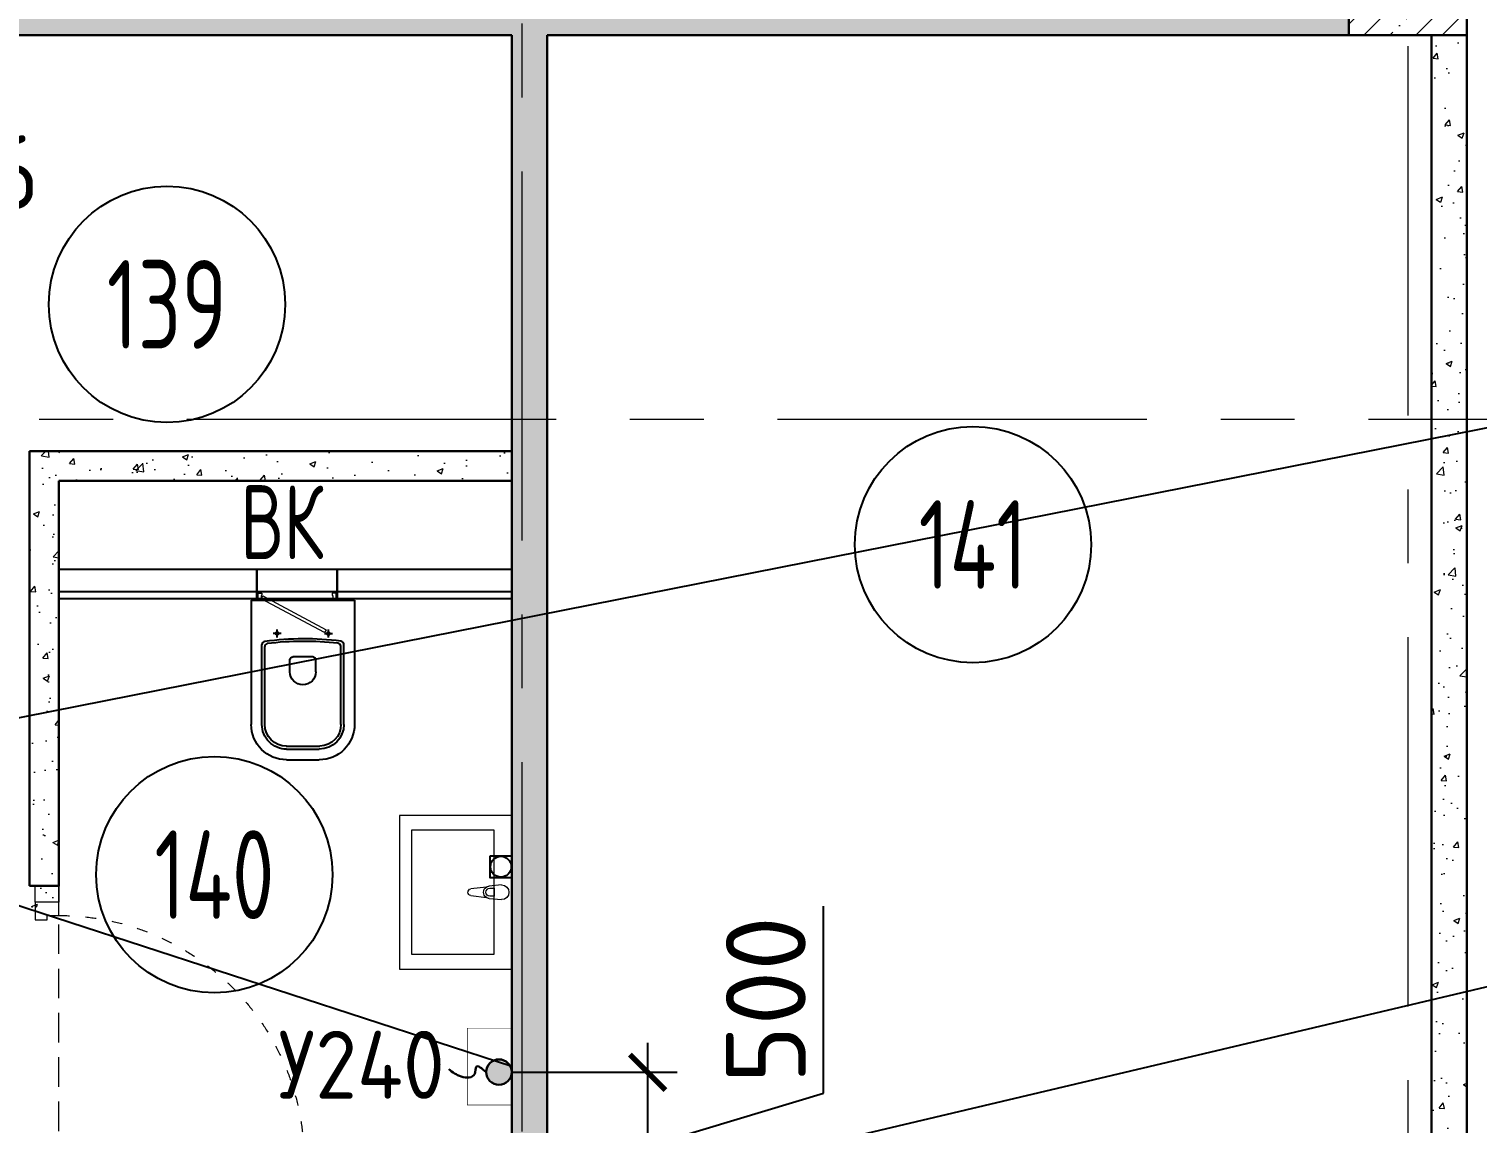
# Model space of a CAD drawing. Header units: millimetres. Extents: x -8417289 to 9420486, y 0 to 166066.
# Drawn here: x -204902 to -200000, y 96718 to 100422 of the extents above; entities that cross this region are included whole.
import ezdxf
from ezdxf import colors
from ezdxf.entities.mleader import LeaderData, LeaderLine
from ezdxf.enums import TextEntityAlignment as Align
from ezdxf.math import Vec2, Vec3

# ---------------------------------------------------------------- set-up
doc = ezdxf.new("R2010")
doc.units = ezdxf.units.MM
doc.header["$MEASUREMENT"] = 0
doc.set_wipeout_variables(frame=1)
doc.header["$PDMODE"] = 3
doc.header["$PDSIZE"] = -4
for name, pattern in [('ACAD_ISO03W100', [30, 12, -18]), ('ADSK_Штриховая_ш2 п1', [3, 2, -1]), ('CENTER', [2, 1.25, -0.25, 0.25, -0.25])]:
    doc.linetypes.add(name, pattern=pattern)
doc.layers.get('0').update_dxf_attribs({"color": 250, "lineweight": 9})
doc.layers.get('Defpoints').update_dxf_attribs({"color": 6})
for name, color, linetype, lineweight in [('_АР ТЕКСТ', 250, 'Continuous', 25), ('АР_Двери', 175, 'Continuous', 18), ('АР_Колонны', 250, 'Continuous', 30), ('АР_Колонны Штрих', 250, 'Continuous', 5), ('АР_Маркер экспликации', 239, 'Continuous', 13), ('АР_Номер помещения', 1, 'Continuous', 25), ('АР_Оси', 195, 'Continuous', 9), ('АР_Перегородки газоблок', 165, 'Continuous', 30), ('АР_Перегородки газоблок_Штрих', 165, 'Continuous', 5), ('АР_тонкая линия', 250, 'Continuous', 0), ('ТХ_ОСНОВНОЙ', 103, 'Continuous', 25)]:
    doc.layers.add(name, color=color, linetype=linetype, lineweight=lineweight)
for name, color, linetype in [('АР_Отверстия', 251, 'Continuous'), ('ТХ_дозаторы', 7, 'Continuous'), ('ТХ_мебель передв_поз', 251, 'Continuous'), ('ТХ_обор_бытовое', 14, 'Continuous'), ('ТХ_обор_бытовое_поз', 14, 'Continuous'), ('ТХ_привязки ЭО', 96, 'Continuous'), ('ТХ_привязки_ВК', 174, 'Continuous'), ('ТХ_привязки_ЭО', 96, 'Continuous'), ('ТХ_розетки ЭО', 86, 'Continuous'), ('ТХ_сантехника', 253, 'Continuous')]:
    doc.layers.add(name, color=color, linetype=linetype)
doc.styles.add('ICOCPEUR', font='isocpeur.TTF')
doc.styles.add('ISOCPEUR', font='isocpeur.TTF')
doc.styles.add('ISOCPEUR_1', font='isocpeur.TTF', dxfattribs={"width": 0.9, "height": 250})
doc.dimstyles.new('R_100', dxfattribs={"dimtxt": 270, "dimasz": 120, "dimexe": 100, "dimexo": 0, "dimgap": 60, "dimtad": 1, "dimdec": 0, "dimrnd": 50, "dimzin": 0, "dimdsep": 46, "dimtxsty": 'ISOCPEUR', "dimblk": 'ARCHTICK', "dimcen": 0, "dimdle": 100, "dimclrd": 256, "dimclre": 256, "dimclrt": 256, "dimadec": 0, "dimazin": 0, "dimtfac": 2, "dimtdec": 0, "dimtofl": 0, "dimtmove": 1, "dimatfit": 3, "dimfxl": 1, "dimtvp": 3, "dimtolj": 1, "dimtzin": 0, "dimarcsym": 0})
pattern_1 = [(50, (0, 0), (215.17805, -18.82564), [22.5, -247.5]), (355, (0, 0), (-41.6254, 225.65764), [18, -198]), (100.45144, (17.93, -1.57), (173.55265, 206.832), [19.12206, -210.34263]), (46.1842, (0, 60), (320.1724, -49.65578), [33.75, -371.25]), (96.63564, (26.68, 55.86), (280.3986, 292.2356), [28.6831, -315.51413]), (351.18416, (0, 60), (280.3986, 292.2356), [27, -297]), (21, (30, 45), (179.07212, -120.78567), [22.5, -247.5]), (326, (30, 45), (72.9946, 217.54501), [18, -198]), (71.45144, (44.92, 34.93), (252.06671, 96.75935), [19.12206, -210.34263]), (37.5, (0, 0), (3.647957, 99.868156), [0, -195.6, 0, -201, 0, -198.75]), (7.5, (0, 0), (78.92086, 118.323514), [0, -114.6, 0, -191.1, 0, -75.75]), (327.5, (-66.9, 0), (160.14673, -6.766462), [0, -75, 0, -234, 0, -310.5]), (317.5, (-96.9, 0), (174.95585, 30.031495), [0, -97.5, 0, -155.4, 0, -220.5])]

# ---------------------------------------------------------------- blocks, each defined once
blk = doc.blocks.new('*U1043')
blk.add_lwpolyline([(100, 80), (100, 910), (140, 910), (140, 80)], close=True)
for points in [[(0, 0), (0, 80), (55, 80), (55, 0), (0, 0)], [(55, 80), (55, 0), (115, 0), (115, 40), (100, 40), (100, 80), (55, 80)], [(975, 80), (975, 0), (915, 0), (915, 40), (930, 40), (930, 80), (975, 80)], [(1030, 0), (1030, 80), (975, 80), (975, 0), (1030, 0)]]:
    blk.add_lwpolyline(points)
at = {"linetype": 'ACAD_ISO03W100', "ltscale": 3}
blk.add_arc((100, 80), 830, 0, 90, dxfattribs=at)
blk = doc.blocks.new('*U62')
at = {"layer": 'АР_Номер помещения', "color": 7}
blk.add_circle((-3982.7, 4715.8), 400, dxfattribs=at)
at = {"color": 7, "style": 'ISOCPEUR', "width": 0.7, "flags": 1}
blk.add_attdef('КАТЕГОРИЯ', (-499.2, -2092.2), '', height=250, dxfattribs=at)
at = {"layer": 'АР_Номер помещения', "color": 7, "style": 'ISOCPEUR', "width": 0.7}
blk.add_attdef('НОМЕР_ПОМЕЩЕНИЯ', text='', height=300, dxfattribs=at).set_placement((-3982.7, 4715.8), align=Align.MIDDLE_CENTER)
blk = doc.blocks.new('*U63')
at = {"layer": 'АР_Номер помещения', "color": 7}
blk.add_circle((-17443.1, 1507.5), 400, dxfattribs=at)
at = {"color": 7, "style": 'ISOCPEUR', "width": 0.7, "flags": 1}
blk.add_attdef('КАТЕГОРИЯ', (-499.2, -2092.2), '', height=250, dxfattribs=at)
at = {"layer": 'АР_Номер помещения', "color": 7, "style": 'ISOCPEUR', "width": 0.7}
blk.add_attdef('НОМЕР_ПОМЕЩЕНИЯ', text='', height=300, dxfattribs=at).set_placement((-17443.1, 1507.5), align=Align.MIDDLE_CENTER)
blk = doc.blocks.new('*U64')
at = {"layer": 'АР_Номер помещения', "color": 7}
blk.add_circle((-20828.5, 2690.9), 400, dxfattribs=at)
at = {"color": 7, "style": 'ISOCPEUR', "width": 0.7, "flags": 1}
blk.add_attdef('КАТЕГОРИЯ', (-499.2, -2092.2), '', height=250, dxfattribs=at)
at = {"layer": 'АР_Номер помещения', "color": 7, "style": 'ISOCPEUR', "width": 0.7}
blk.add_attdef('НОМЕР_ПОМЕЩЕНИЯ', text='', height=300, dxfattribs=at).set_placement((-20828.5, 2690.9), align=Align.MIDDLE_CENTER)
blk = doc.blocks.new('унитаз поликлиники')
for p, q in [((0, 175), (0, -175)), ((0, 175), (420, 175)), ((112.4, 73.1), (112.4, 100.2)), ((420, 138.7), (149.6, 138.7)), ((420, 129), (156.8, 128.7)), ((125.6, 86.7), (99.5, 86.7)), ((494, 57.1), (494, -57.1)), ((504, 55), (504, -55)), ((540, 55), (540, -55)), ((191.9, -33.7), (191.9, 33.7)), ((242.4, 43.7), (201.9, 43.7)), ((242.4, -43.7), (201.9, -43.7)), ((125.5, -86.5), (99.4, -86.5)), ((112.3, -73), (112.3, -100.1)), ((420, -139), (147.9, -138.7)), ((420, -129), (155.2, -128.7)), ((0, -175), (420, -175))]:
    blk.add_line(p, q)
for centre, radius, start, end in [((420, 55), 120, 0, 90), ((420.5, 55.2), 83.5, 359.8619, 90.3335), ((420, 55), 74, 0, 90), ((242.4, 0), 43.7, 270, 90), ((420, -55), 120, 270, 0), ((420, -55), 84, 270, 0), ((420, -55), 74, 270, 358.4018)]:
    blk.add_arc(centre, radius, start, end)
at = {"extrusion": (0, 0, -1)}
for centre, major_axis, ratio, start_param, end_param in [((1158.1, 0), (-731, -726.4), 0.993775, 0.659849, 0.910919), ((984.1, 0), (-23.4, -941.4), 0.89728, 1.422258, 1.677847), ((149.5, 127.3), (-5.6, -10.5), 0.821373, 1.269211, 2.570669), ((154.4, 119.8), (-5.61, -7.72), 0.798093, 1.232924, 2.686723), ((112.4, 86.8), (3.55, 3.55), 1, 5.504025, 11.78721), ((201.9, -33.5), (4.12, -9.49), 0.964797, 0.42926, 1.943413), ((147.9, -127.5), (5.4, -10.4), 0.836443, 0.56114, 1.877577), ((155.2, -117.5), (5.3, -10.4), 0.842984, 0.549902, 1.8819)]:
    blk.add_ellipse(centre, major_axis=major_axis, ratio=ratio, start_param=start_param, end_param=end_param, dxfattribs=at)
for centre, major_axis, ratio, start_param, end_param in [((201.9, 33.5), (4.12, 9.49), 0.964797, 0.42926, 1.943413), ((112.3, -86.6), (3.54, -3.55), 1, 5.504025, 11.78721)]:
    blk.add_ellipse(centre, major_axis=major_axis, ratio=ratio, start_param=start_param, end_param=end_param)
blk = doc.blocks.new('Из_буфера27431')
at = {"linetype": 'Continuous', "lineweight": 5}
for p, q in [((-138.5, 11.1), (-85.6, 17.7)), ((-138.5, 11.1), (-85.6, 17.7)), ((-76.1, 21), (-34.1, 25)), ((-76.1, 21), (-34.1, 25)), ((-59, 13.6), (-73.9, 13.6)), ((-59, 13.6), (-73.9, 13.6)), ((-59, -13.6), (-59, 13.6)), ((-59, -13.6), (-59, 13.6)), ((-85.6, -17.7), (-138.5, -11.1)), ((-85.6, -17.7), (-138.5, -11.1)), ((-34.1, -25), (-76.1, -21)), ((-34.1, -25), (-76.1, -21)), ((-73.9, -13.6), (-59, -13.6)), ((-73.9, -13.6), (-59, -13.6))]:
    blk.add_line(p, q, dxfattribs=at)
for points in [[(0, -260), (-380, -260), (-380, 260), (0, 260)], [(-59, -210), (-339.1, -210), (-339.1, 210), (-59, 210)], [(-59, -210), (-339.1, -210), (-339.1, 210), (-59, 210)]]:
    blk.add_lwpolyline(points, close=True, dxfattribs=at)
for centre, radius, start, end in [((-137.1, 0), 11.2, 97.1389, 262.8611), ((-137.1, 0), 11.2, 97.1389, 262.8611), ((-74.2, 0), 21.1, 122.771, 237.229), ((-74.2, 0), 21.1, 122.771, 237.229), ((-73.9, 0), 13.6, 90, 270), ((-73.9, 0), 13.6, 90, 270), ((-74.2, 0), 21.1, 95.1696, 122.771), ((-74.2, 0), 21.1, 95.1696, 122.771), ((-34.1, 0), 25, 270, 90), ((-34.1, 0), 25, 270, 90), ((-74.2, 0), 21.1, 237.229, 264.8304), ((-74.2, 0), 21.1, 237.229, 264.8304)]:
    blk.add_arc(centre, radius, start, end, dxfattribs=at)
blk = doc.blocks.new('_DotSmall')
at = {"color": 0, "linetype": 'ByBlock', "const_width": 0.5}
blk.add_lwpolyline([(-0.0625, 0, 1), (0.0625, 0, 1)], format="xyb", close=True, dxfattribs=at)
blk = doc.blocks.new('*U1756')
at = {"color": 7}
blk.add_wipeout([(-565, 60), (445, 60), (445, -310), (-565, -310)], dxfattribs=at)
for p, q in [((-530, 60), (-565, 60)), ((-550, 60), (-550, -10)), ((-550, -10), (-550, 60)), ((-510, 60), (-530, 60)), ((-510, 20), (-510, 60)), ((-500, 20), (-510, 20)), ((-500, -10), (-500, 20)), ((380, -10), (380, 20)), ((380, 20), (390, 20)), ((390, 20), (390, 60)), ((390, 60), (410, 60)), ((410, 60), (445, 60)), ((430, 60), (430, -10)), ((430, -10), (430, 60)), ((-565, -10), (-530, -10)), ((-530, -10), (-500, -10)), ((410, -10), (380, -10)), ((445, -10), (410, -10))]:
    blk.add_line(p, q)
at = {"lineweight": 30}
for p, q in [((-565, 60), (-565, -310)), ((445, 60), (445, -310))]:
    blk.add_line(p, q, dxfattribs=at)
blk.add_lwpolyline([(389, 60), (370, 25), (-424, 448), (-406, 483)], close=True)
blk = doc.blocks.new('У240')
at = {"layer": 'ТХ_обор_бытовое', "lineweight": 0, "ltscale": 100, "transparency": 33554687, "const_width": 2}
blk.add_lwpolyline([(259065, 2931.5), (259065, 3191.5), (259215, 3191.5), (259215, 2931.5)], close=True, dxfattribs=at)
blk = doc.blocks.new('A$C500e89c7')
at = {"ltscale": 100}
blk.add_circle((-36.5, 37.3), 35.3, dxfattribs=at)
at = {"layer": 'ТХ_дозаторы', "ltscale": 100}
blk.add_lwpolyline([(-73, 74.7), (0, 74.7), (0, 0), (-73, 0)], close=True, dxfattribs=at)
blk = doc.blocks.new('_Dot')
at = {"color": 0, "linetype": 'ByBlock', "lineweight": -2}
blk.add_line((-0.5, 0), (-1, 0), dxfattribs=at)
at = {"color": 0, "linetype": 'ByBlock', "const_width": 0.5}
blk.add_lwpolyline([(-0.25, 0, 1), (0.25, 0, 1)], format="xyb", close=True, dxfattribs=at)
blk = doc.blocks.new('_None')
blk = doc.blocks.new('A$Cac6d02b9')
at = {"lineweight": 30}
h = blk.add_hatch(color=256, dxfattribs=at)
edge = h.paths.add_edge_path()
edge.add_arc((43.1, 43.1), 43.1, 0, 360)
blk.add_circle((43.1, 43.1), 43.1, dxfattribs=at)
blk.add_spline([(33.3, 212.6), (58.3, 170.6), (49.2, 125.1), (25.4, 120.5), (43.1, 86.2)], degree=3, dxfattribs=at)
blk = doc.blocks.new('_ArchTick')
at = {"color": 0, "linetype": 'ByBlock', "const_width": 0.15}
blk.add_lwpolyline([(-0.5, -0.5), (0.5, 0.5)], dxfattribs=at)
blk = doc.blocks.new('*D2803')
at = {"layer": 'Defpoints', "color": 0, "linetype": 'ByBlock', "lineweight": 13, "ltscale": 500, "transparency": 16777216}
for p in [(-203268, 96890.1), (-203268, 96390.7), (-202807.8, 96390.7)]:
    blk.add_point(p, dxfattribs=at)
at = {"layer": 'ТХ_привязки_ЭО', "linetype": 'ByBlock', "lineweight": -2, "ltscale": 500, "transparency": 16777216}
for p, q in [((-202212.8, 96818.9), (-202212.8, 97451.9)), ((-202807.8, 96990.1), (-202807.8, 96290.7)), ((-203268, 96890.1), (-202707.8, 96890.1)), ((-202807.8, 96640.4), (-202212.8, 96818.9)), ((-203268, 96390.7), (-202707.8, 96390.7))]:
    blk.add_line(p, q, dxfattribs=at)
at = {"layer": 'ТХ_привязки_ЭО', "linetype": 'ByBlock', "lineweight": -2, "ltscale": 500, "transparency": 16777216, "xscale": 120, "yscale": 120, "zscale": 120}
for p, rotation in [((-202807.8, 96890.1), 90), ((-202807.8, 96390.7), 270)]:
    blk.add_blockref('_ArchTick', p, dxfattribs=dict(at, rotation=rotation))
at = {"layer": 'ТХ_привязки_ЭО', "linetype": 'ByBlock', "lineweight": 13, "ltscale": 500, "transparency": 16777216, "insert": (-202407.8, 97135.4), "char_height": 270, "attachment_point": 5, "rotation": 90, "style": 'ISOCPEUR'}
blk.add_mtext('\\A1;500', dxfattribs=at)

msp = doc.modelspace()

# ---------------------------------------------------------------- hatches: boundary and pattern name
at = {"layer": 'АР_Колонны Штрих', "ltscale": 100}
h = msp.add_hatch(dxfattribs=at)
h.set_pattern_fill('ANSI35', color=256, scale=500)
h.set_pattern_definition([(45, (-1157486.01, 140672.16), (-88.388348, 88.388348), []), (45, (-1157397.63, 140672.16), (-88.388348, 88.388348), [156.25, -31.25, 0, -31.25])])
h.paths.add_polyline_path([(-200033.9, 100800.7), (-200433.9, 100800.7), (-200433.9, 100400.7), (-200033.9, 100400.7)])
at = {"layer": 'АР_Перегородки газоблок_Штрих', "ltscale": 100}
h = msp.add_hatch(dxfattribs=at)
h.set_pattern_fill('AR-CONC', color=256, scale=30)
h.set_pattern_definition(pattern_1)
h.paths.add_polyline_path([(-200033.9, 100400.7), (-200153.9, 100400.7), (-200153.9, 96390.7), (-201898.9, 96390.6), (-201899, 96270.6), (-200034, 96270.7)])

# ---------------------------------------------------------------- linework, layer by layer
at = {"layer": 'АР_Колонны', "ltscale": 100}
msp.add_lwpolyline([(-200433.9, 100800.7), (-200033.9, 100800.7), (-200033.9, 100400.7), (-200433.9, 100400.7)], close=True, dxfattribs=at)
at = {"layer": 'АР_Оси', "linetype": 'CENTER', "ltscale": 1000}
for p, q in [((-203233.8, 135939.9), (-203233.8, 80207.5)), ((-200233.9, 134363.2), (-200233.9, 78630.8)), ((-224367.6, 99100.7), (-141189.2, 99100.7))]:
    msp.add_line(p, q, dxfattribs=at)
at = {"layer": 'АР_Перегородки газоблок', "ltscale": 100}
for points in [[(-206033.9, 100400.7), (-203268.1, 100400.7)], [(-203268, 96390.7), (-203268.1, 100400.7)], [(-203148.1, 100400.7), (-203148, 96390.7)], [(-203148.1, 100400.7), (-200433.9, 100400.7)], [(-200153.9, 100400.7), (-200153.9, 96390.7)], [(-200033.9, 100400.7), (-200033.9, 96270.7)], [(-204900.8, 97520.7), (-204900.9, 98992.7)], [(-204900.8, 98992.7), (-203268.1, 98992.8)], [(-203268.1, 98892.8), (-204800.8, 98892.7)], [(-204800.8, 98892.7), (-204800.8, 98495)], [(-204800.8, 98495), (-204800.9, 97520.7), (-204900.9, 97520.7)]]:
    msp.add_lwpolyline(points, dxfattribs=at)
at = {"layer": 'АР_тонкая линия', "linetype": 'ADSK_Штриховая_ш2 п1', "ltscale": 50}
msp.add_line((-204801.4, 96390.7), (-204800.9, 97520.7), dxfattribs=at)

# ---------------------------------------------------------------- block references
at = {"layer": 'АР_Двери', "xscale": 0.2701273999331003, "yscale": 0.2701273999331003, "zscale": 0.2701273999331003, "rotation": 180.0022807060942}
msp.add_blockref('*U1756', (-204011.1, 98509.2), dxfattribs=at)
at = {"layer": 'АР_Двери', "xscale": -1, "rotation": 270}
msp.add_blockref('*U1043', (-204880.9, 96490.7), dxfattribs=at)
at = {"layer": 'АР_Маркер экспликации', "color": 7}
ref = msp.add_blockref('*U62', (-200452.4, 94773.7), dxfattribs=at)
ref.add_attrib('НОМЕР_ПОМЕЩЕНИЯ', '139', dxfattribs={"layer": 'АР_Номер помещения', "color": 7, "height": 300, "style": 'ISOCPEUR', "width": 0.7}).set_placement((-204435.1, 99489.5), align=Align.MIDDLE_CENTER)
ref = msp.add_blockref('*U64', (-180878, 95985.6), dxfattribs=at)
ref.add_attrib('НОМЕР_ПОМЕЩЕНИЯ', '141', dxfattribs={"layer": 'АР_Номер помещения', "color": 7, "height": 300, "style": 'ISOCPEUR', "width": 0.7}).set_placement((-201706.5, 98676.5), align=Align.MIDDLE_CENTER)
ref = msp.add_blockref('*U63', (-186831.6, 96051.6), dxfattribs=at)
ref.add_attrib('НОМЕР_ПОМЕЩЕНИЯ', '140', dxfattribs={"layer": 'АР_Номер помещения', "color": 7, "height": 300, "style": 'ISOCPEUR', "width": 0.7}).set_placement((-204274.7, 97559), align=Align.MIDDLE_CENTER)
at = {"layer": 'ТХ_дозаторы', "ltscale": 100}
msp.add_blockref('A$C500e89c7', (-203268.1, 97548.6), dxfattribs=at)
at = {"layer": 'ТХ_ОСНОВНОЙ', "xscale": -1}
msp.add_blockref('У240', (55796.9, 93847.9), dxfattribs=at)
at = {"layer": 'ТХ_розетки ЭО', "color": 1, "lineweight": 60, "ltscale": 100, "xscale": -1, "rotation": 90}
msp.add_blockref('A$Cac6d02b9', (-203268, 96933.8), dxfattribs=at)
at = {"layer": 'ТХ_сантехника', "ltscale": 100, "xscale": -1, "rotation": 180}
msp.add_blockref('Из_буфера27431', (-203268.1, 97499.5), dxfattribs=at)

# ---------------------------------------------------------------- texts
at = {"layer": 'АР_Отверстия', "ltscale": 100, "insert": (-204045.9, 98752.3), "char_height": 250, "attachment_point": 5, "line_spacing_factor": 0.7, "style": 'ICOCPEUR'}
msp.add_mtext('\\A1;{\\W0.7;ВК}', dxfattribs=at)
at = {"layer": 'ТХ_мебель передв_поз', "lineweight": 0, "ltscale": 100, "transparency": 33554687, "style": 'ISOCPEUR_1', "width": 0.9}
msp.add_text('У226', height=250, dxfattribs=at).set_placement((-205475.9, 99812.1))
at = {"layer": 'ТХ_обор_бытовое_поз', "style": 'ISOCPEUR_1', "width": 0.9}
msp.add_text('У240', height=230, dxfattribs=at).set_placement((-204059.1, 96800.3))

# ---------------------------------------------------------------- dimensions: what is measured, and where the dimension line sits
at = {"layer": 'ТХ_привязки_ЭО', "linetype": 'ByBlock', "lineweight": 13, "ltscale": 500}
dim = msp.add_linear_dim(base=(-202807.8, 96390.7), p1=(-203268, 96890.1), p2=(-203268, 96390.7), angle=90, dimstyle='R_100', override={"dimpost": '\\X'}, dxfattribs=at)
dim.commit()
dim.dimension.update_dxf_attribs({"geometry": '*D2803', "text_midpoint": (-202407.8, 96878.9)})

# ---------------------------------------------------------------- next in the draw order: hatches: boundary and pattern name
at = {"layer": 'АР_Перегородки газоблок_Штрих', "ltscale": 100}
h = msp.add_hatch(dxfattribs=at)
h.set_pattern_fill('AR-CONC', color=256, scale=30)
h.set_pattern_definition(pattern_1)
h.paths.add_polyline_path([(-200433.9, 100500.7), (-203233.8, 100500.7), (-203233.9, 99100.7), (-203148.1, 99100.7), (-203148.1, 100400.7), (-200433.9, 100400.7)])
h.paths.add_polyline_path([(-203233.8, 100500.7), (-206033.9, 100500.7), (-206033.9, 100400.7), (-203268.1, 100400.7), (-203268, 99800.7), (-203268, 99100.7), (-203233.9, 99100.7)])
h.paths.add_polyline_path([(-203148.1, 99100.7), (-203268.1, 99100.7), (-203268, 96390.7), (-204900.9, 96390.7), (-204900.9, 96270.7), (-203064, 96270.7), (-203064, 96350.7), (-203063.9, 96390.7), (-203148, 96390.7)])
h = msp.add_hatch(dxfattribs=at)
h.set_pattern_fill('AR-CONC', color=256, scale=30)
h.set_pattern_definition(pattern_1)
h.paths.add_polyline_path([(-203268.1, 98992.8), (-204900.8, 98992.8), (-204900.9, 97448.6), (-204800.9, 97448.6), (-204800.8, 98495), (-204796.9, 98495), (-204796.9, 98595), (-204800.8, 98595), (-204800.8, 98892.8), (-203268.1, 98892.8)])

# ---------------------------------------------------------------- next in the draw order: linework, layer by layer
at = {"layer": 'АР_Перегородки газоблок', "color": 0, "lineweight": 25, "ltscale": 100}
for points in [[(-204800.8, 98593), (-203268.1, 98593)], [(-204800.8, 98518), (-203268.1, 98518)], [(-203268.1, 98493), (-204800.8, 98493)]]:
    msp.add_lwpolyline(points, dxfattribs=at)

# ---------------------------------------------------------------- next in the draw order: block references
at = {"layer": 'ТХ_сантехника', "xscale": -1, "rotation": 89.99999999999993}
msp.add_blockref('унитаз поликлиники', (-203975, 98487.9), dxfattribs=at)

# ---------------------------------------------------------------- next in the draw order: leaders
at = {"layer": '_АР ТЕКСТ'}
ml = msp.add_multileader_mtext('Standard', dxfattribs=at)
ml.set_content('{\\W0.8;-2,550}', color=256, style='ISOCPEUR')
ml.set_leader_properties(color=256, linetype='Continuous', lineweight=-1)
ml.set_arrow_properties(name='DOTSMALL')
ml.build(insert=Vec2(0, 0))
ml.multileader.update_dxf_attribs({"has_text_frame": 1, "text_left_attachment_type": 4, "text_right_attachment_type": 4, "dogleg_length": 100, "arrow_head_size": 180})
ctx = ml.context
ctx.base_point, ctx.char_height, ctx.arrow_head_size, ctx.landing_gap_size, ctx.plane_origin = Vec3(-302775.8, 123943.3, -2), 250, 180, 50, Vec3(-302295.5, 121699.2, -2)
ctx.left_attachment, ctx.right_attachment = 4, 4
notes = []
notes.append((ctx, [(0, (0, 0, 0), (0, 0), (1, 0), 1, [])]))
ctx.mtext.insert, ctx.mtext.width, ctx.mtext.defined_height, ctx.mtext.line_spacing_style, ctx.mtext.flow_direction = Vec3(-302725.8, 124276.6, -2), 801.086, 330.7, 2, 5
ml = msp.add_multileader_mtext('Standard', dxfattribs=at)
ml.set_content('{\\W0.8;-2,550}', color=256, style='ISOCPEUR')
ml.set_leader_properties(color=256, linetype='Continuous', lineweight=-1)
ml.set_arrow_properties(name='DOTSMALL')
ml.build(insert=Vec2(0, 0))
ml.multileader.update_dxf_attribs({"has_text_frame": 1, "text_left_attachment_type": 4, "text_right_attachment_type": 4, "dogleg_length": 100, "arrow_head_size": 180})
ctx = ml.context
ctx.base_point, ctx.char_height, ctx.arrow_head_size, ctx.landing_gap_size, ctx.plane_origin = Vec3(-314736, 120073.3, -2), 250, 180, 50, Vec3(-314255.7, 117829.3, -2)
ctx.left_attachment, ctx.right_attachment = 4, 4
notes.append((ctx, [(0, (0, 0, 0), (0, 0), (1, 0), 1, [])]))
ctx.mtext.insert, ctx.mtext.width, ctx.mtext.defined_height, ctx.mtext.line_spacing_style, ctx.mtext.flow_direction = Vec3(-314686, 120406.6, -2), 801.086, 330.7, 2, 5
at = {"layer": 'ТХ_привязки ЭО'}
ml = msp.add_multileader_mtext('Standard', dxfattribs=at)
ml.set_content('\\A1;{\\fArial|b0|i0|c204|p34;Кабель из стены на Н-1200 \\A0;мм от УЧП\\A1; (\\fArial|b0|i0|c0|p34;L-1\\fArial|b0|i0|c204|p34;,0м)\\Pдля подкл. электросушителя для рук \\A0;(поз. У240):\\P- 1,0 кВт/220В/1Ф}', color=256, style='ISOCPEUR')
ml.set_leader_properties()
ml.set_arrow_properties(name='NONE')
ml.build(insert=Vec2(0, 0))
ml.multileader.update_dxf_attribs({"text_left_attachment_type": 6, "text_right_attachment_type": 6, "dogleg_length": 0.36})
ctx = ml.context
ctx.base_point, ctx.char_height, ctx.landing_gap_size, ctx.plane_origin = Vec3(-184426.6, 102140.8, 196.8), 200, 0, Vec3(-208774.4, 93885.1, 196.8)
ctx.left_attachment, ctx.right_attachment = 6, 6
notes.append((ctx, [(0, (1, 1, 0), (-184427, 102140.8, 196.8), (1, 0), 0.36, [(0, [(-203268.1, 96909.5, 196.8), (-206154.9, 97849.8, 196.8)], 0, [])])]))
ctx.mtext.insert, ctx.mtext.width, ctx.mtext.flow_direction = Vec3(-184426.6, 102380.8, 196.8), 6437.978, 5
ml = msp.add_multileader_mtext('Standard', dxfattribs=at)
ml.set_content('{\\fArial|b0|i0|c204|p34;Блок розеток на \\fArial|b0|i0|c0|p34;H-1800\\fArial|b0|i0|c204|p34;мм от УЧП\\Pдля подкл.:\\P- 2х0.5кВт/220В/1Ф - доп. оборуд-е}', color=256, style='ISOCPEUR')
ml.set_leader_properties()
ml.set_arrow_properties(name='NONE')
ml.build(insert=Vec2(0, 0))
ml.multileader.update_dxf_attribs({"text_left_attachment_type": 6, "text_right_attachment_type": 6, "dogleg_length": 0.36})
ctx = ml.context
ctx.base_point, ctx.char_height, ctx.plane_origin = Vec3(-184432.6, 99636.2, -0.6), 200, Vec3(-186013.5, 89415.5, -0.6)
ctx.left_attachment, ctx.right_attachment = 6, 6
notes.append((ctx, [(0, (1, 1, 0), (-184433, 99636.2, -0.6), (1, 0), 0.36, [(0, [(-209243.8, 93683.2, -0.6)], 0, [])])]))
ctx.mtext.insert, ctx.mtext.width, ctx.mtext.flow_direction = Vec3(-184430.6, 99895, -0.6), 4801.524, 5
at = {"layer": 'ТХ_привязки_ВК'}
ml = msp.add_multileader_mtext('Standard', dxfattribs=at)
ml.set_content('{\\fArial|b0|i0|c204|p34;Вентиль подвода хол. воды dy-15,\\A1;\\fArial|b0|i0|c0|p34;\\P\\pt3;\\A0;\\fArial|b0|i0|c204|p34;Выпуск канализации dy-50\\A1;\\fArial|b0|i0|c0|p34;\\P\\fArial|b0|i0|c204|p34;для подкл. питьев. фонтанчика (поз. У300б) }', color=256, style='ISOCPEUR')
ml.set_leader_properties()
ml.set_arrow_properties(name='DOT')
ml.build(insert=Vec2(0, 0))
ml.multileader.update_dxf_attribs({"text_left_attachment_type": 6, "text_right_attachment_type": 6, "dogleg_length": 0.36, "arrow_head_size": 100})
ctx = ml.context
ctx.base_point, ctx.char_height, ctx.arrow_head_size, ctx.plane_origin = Vec3(-184433.3, 100846), 200, 100, Vec3(-195426.7, 115211.5)
ctx.left_attachment, ctx.right_attachment = 6, 6
notes.append((ctx, [(0, (1, 1, 0), (-184433.7, 100846), (1, 0), 0.36, [(1, [(-203817.3, 96270.7)], 0, [])])]))
ctx.mtext.insert, ctx.mtext.width, ctx.mtext.flow_direction = Vec3(-184431.3, 101104.8), 6052.888, 5
for ctx, leaders in notes:
    for number, flags, end, landing, length, lines in leaders:
        leader = LeaderData()
        leader.index, (leader.has_last_leader_line, leader.has_dogleg_vector, leader.attachment_direction) = number, flags
        leader.last_leader_point, leader.dogleg_vector, leader.dogleg_length = Vec3(end), Vec3(landing), length
        for number, points, colour, breaks in lines:
            line = LeaderLine()
            line.index, line.vertices, line.color, line.breaks = number, Vec3.list(points), colors.encode_raw_color(colour), breaks
            leader.lines.append(line)
        ctx.leaders.append(leader)

doc.saveas('drawing.dxf')
